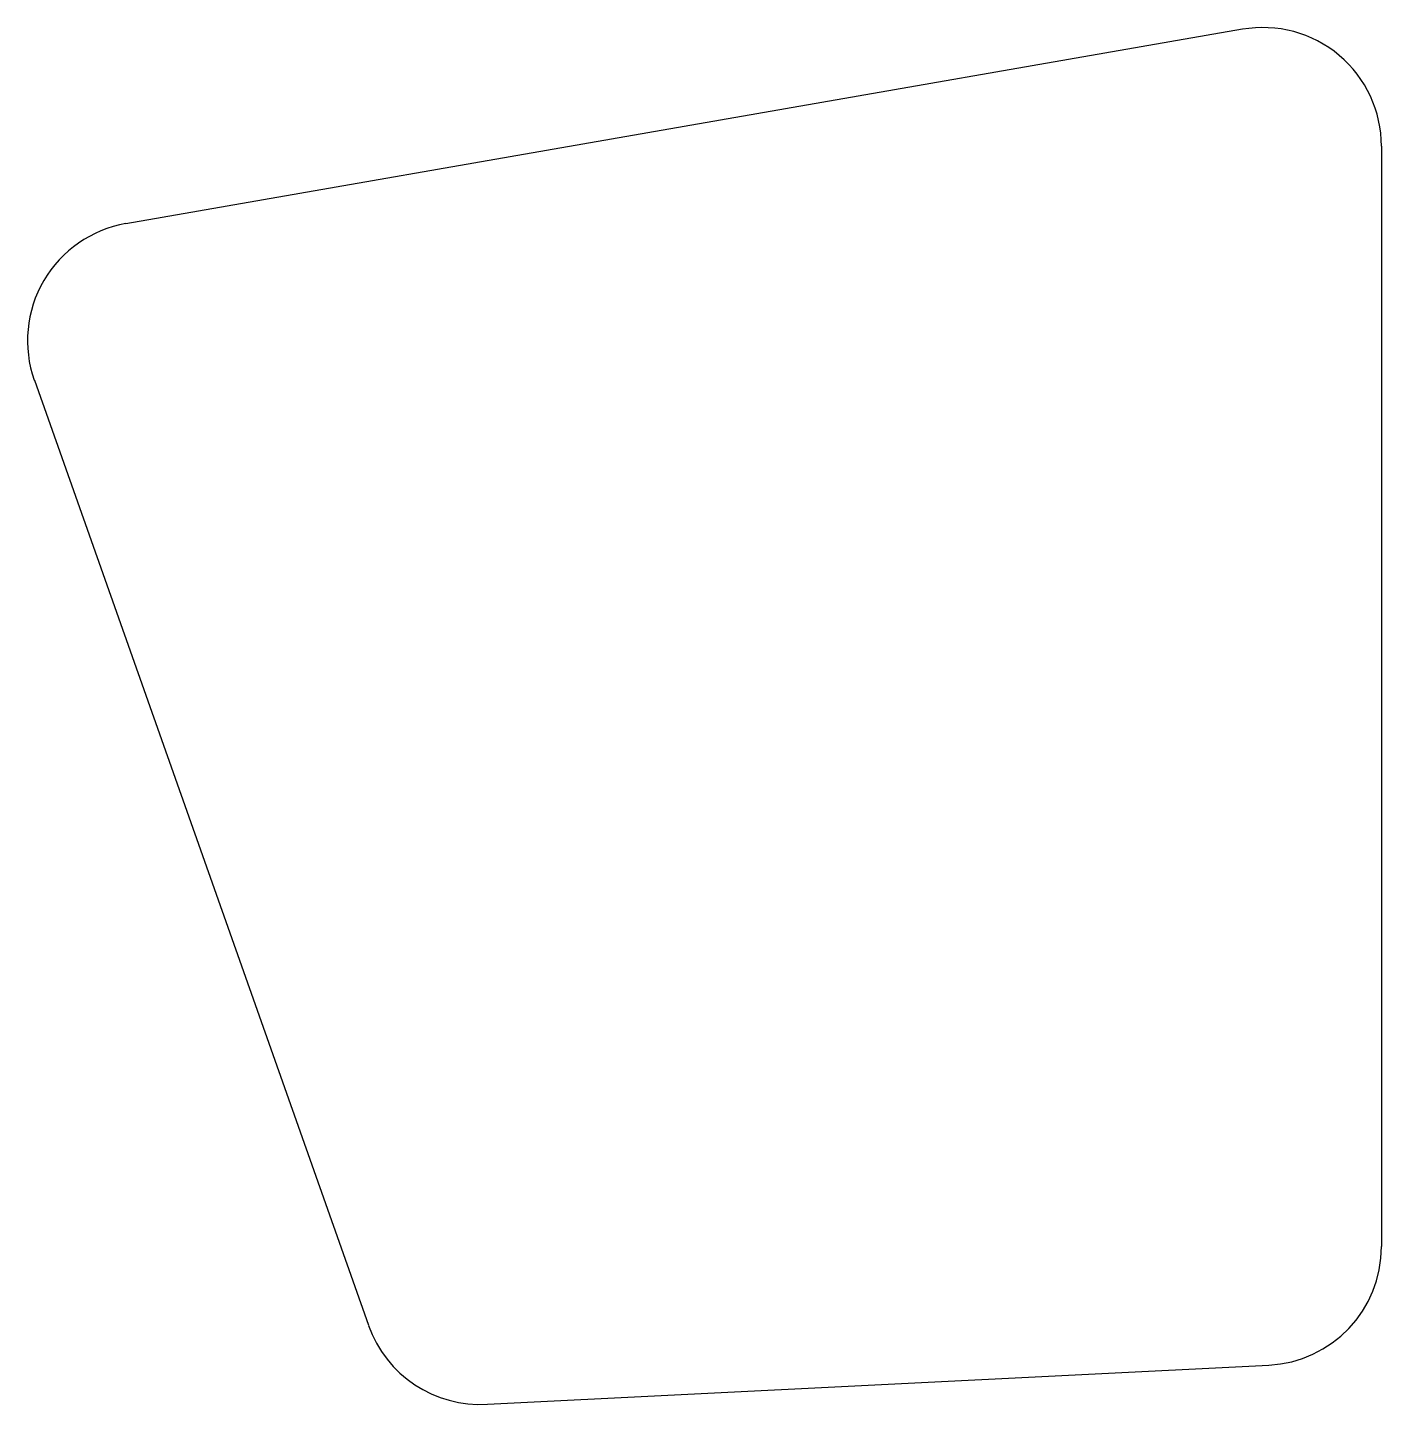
# Model space of a CAD drawing. Header units: millimetres. Extents: x 57.1 to 78.9, y -175.7 to -153.6.
import ezdxf

# ---------------------------------------------------------------- set-up
doc = ezdxf.new("R2010")
doc.units = ezdxf.units.MM
doc.layers.add('logo acrylic', color=7, linetype='Continuous')

msp = doc.modelspace()

# ---------------------------------------------------------------- linework, layer by layer
at = {"layer": 'logo acrylic'}
for p, q in [((76.687, -153.597, 11.78), (58.72, -156.725, 11.78)), ((78.925, -155.479, 11.78), (78.925, -173.183, 11.78)), ((57.247, -159.243, 11.78), (62.623, -174.45, 11.78)), ((64.539, -175.72, 11.78), (77.11, -175.091, 11.78))]:
    msp.add_line(p, q, dxfattribs=at)
for centre, start, end in [((77.015, -155.479, 11.78), 360, 99.8742), ((59.047, -158.606, 11.78), 99.8742, 199.4703), ((77.015, -173.183, 11.78), 272.866, 360), ((64.424, -173.814, 11.78), 199.4703, 273.4581)]:
    msp.add_arc(centre, 1.91, start, end, dxfattribs=at)

doc.saveas('drawing.dxf')
